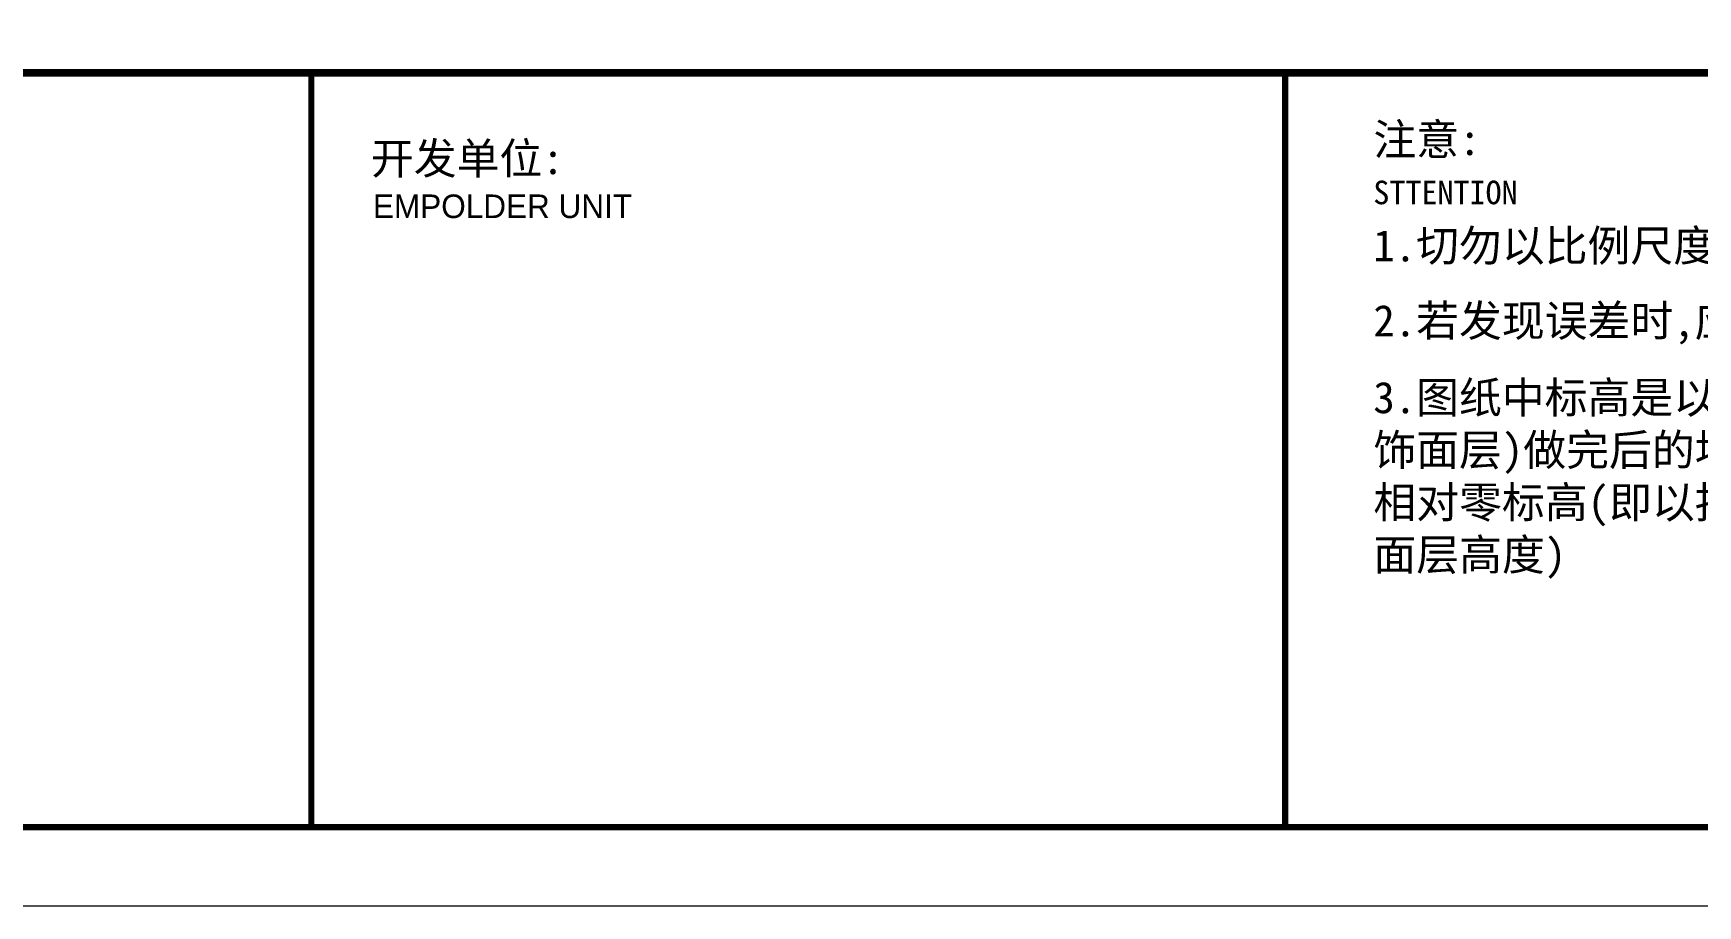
# Model space of a CAD drawing. Extents: x 1575758 to 1999219, y -897052 to -636879.
# Drawn here: x 1598680 to 1635821, y -741246 to -721785 of the extents above; entities that cross this region are included whole.
import ezdxf

# ---------------------------------------------------------------- set-up
doc = ezdxf.new("R2010")
doc.units = 0
doc.header["$LTSCALE"] = 1500
doc.header["$MEASUREMENT"] = 0
doc.layers.add('AXIS', color=7, linetype='CONTINUOUS', lineweight=5)
doc.layers.add('JIAJU1', color=1, linetype='CONTINUOUS')
doc.styles.get("Standard").update_dxf_attribs({"font": 'simhei.ttf', "height": 1.2})

msp = doc.modelspace()

# ---------------------------------------------------------------- linework, layer by layer
at = {"layer": 'AXIS', "color": 250}
msp.add_lwpolyline([(1575758, -639932.6), (1575758, -741246), (1712478.5, -741246), (1712478.5, -639932.6)], close=True, dxfattribs=at)
at = {"layer": 'AXIS', "color": 0, "const_width": 140.2}
msp.add_lwpolyline([(1577510.8, -641685.4), (1577510.8, -739493.2), (1710725.7, -739493.2), (1710725.7, -641685.4)], close=True, dxfattribs=at)
at = {"layer": 'AXIS', "color": 0}
for points, const_width in [([(1577510.8, -722666), (1710725.7, -722666)], 175.3), ([(1604884.3, -739493.2), (1604884.3, -722666)], 140.2), ([(1626612.6, -739493.2), (1626612.6, -722666)], 140.2)]:
    msp.add_lwpolyline(points, dxfattribs=dict(at, const_width=const_width))

# ---------------------------------------------------------------- texts
at = {"layer": 'AXIS', "color": 250, "attachment_point": 1}
for s, insert, char_height, width in [('{\\fSimHei|b0|i0|c134|p2;\\C5;开发单位:}', (1606213.1, -724224.7), 701.131, 6476.823), ('{\\fSimSun|b0|i0|c134|p2;\\C5;STTENTION}', (1628583.2, -725072.1), 525.848, 6476.823), ('\\fￋￎￌ￥|b0|i0|c134|p2;\\C5;EMPOLDER UNIT', (1606259.4, -725380.4), 525.848, 9314.727), ('{\\fSimHei|b0|i0|c134|p2;\\C5;1.切勿以比例尺度量此图.}', (1628583.2, -726171.7), 701.131, 17463.279), ('{\\fSimHei|b0|i0|c134|p2;\\C5;2.若发现误差时,应以实际距离为准.}', (1628583.2, -727844.7), 701.131, 17463.279), ('{\\fSimHei|b0|i0|c134|p2;\\C5;3.图纸中标高是以地面饰面层(吊顶\\P饰面层)做完后的地面(吊顶)标高为\\P相对零标高(即以扣除地面(吊顶)饰\\P面层高度)}', (1628583.2, -729558.2), 701.131, 17463.279)]:
    msp.add_mtext(s, dxfattribs=dict(at, insert=insert, char_height=char_height, width=width))
at = {"layer": 'JIAJU1', "color": 22, "insert": (1628583.2, -723800.1), "char_height": 701.131, "width": 6476.823, "attachment_point": 1}
msp.add_mtext('{\\fSimHei|b0|i0|c134|p2;\\C5;注意:}', dxfattribs=at)

doc.saveas('drawing.dxf')
